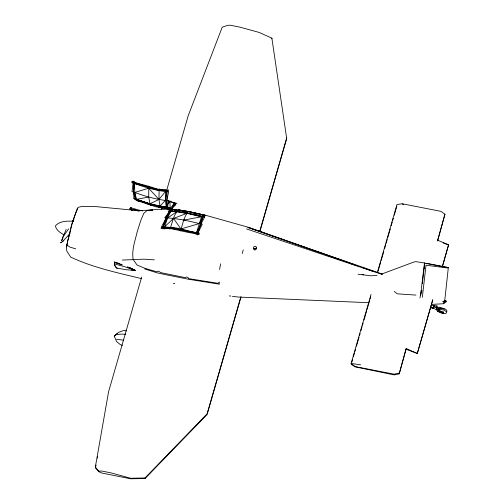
<?xml version="1.0" encoding="UTF-8"?>
<svg xmlns="http://www.w3.org/2000/svg" width="504" height="504" viewBox="0 0 504 504"><rect width="100%" height="100%" fill="white"/><g stroke="black" fill="none" stroke-linecap="round" stroke-linejoin="round"><path stroke-width="0.76" d="M168.267 200.712L170.472 201.197L174.302 203.131L174.743 204.378L175.839 204.763L170.875 209.399L162.08 207.994L160.033 206.079L158.974 199.464L159.144 188.654M440.792 308.675L439.053 308.095L437.686 308.448L438.562 309.821L440.168 310.88L443.671 312.121L443.463 312.808L439.961 311.585L436.634 308.87L437.384 306.111L433.875 305.424L433.156 308.19L430.246 307.094M424.362 268.235L424.626 265.173M254.52 250.104L254.627 248.85L253.72 248.233L253.569 247.225L254.243 246.424L255.364 246.292L256.271 246.922L256.322 249.178M253.613 249.48L253.72 248.233M255.635 249.984L255.749 248.73L256.429 247.93M431.399 304.429L443.551 303.723L444.522 302.923C445.379 301.008 444.093 302.873 442.638 301.411M422.339 297.266L426.019 265.23L447.596 267.971L448.327 267.618L444.723 300.787L443.835 301.203L444.692 301.606L444.938 300.34M422.358 283.601L424.714 263.233L448.327 267.618L426.579 263.271M144.736 268.953L157.204 272.853L165.495 274.642L188.483 279.241L219.328 284.174L219.259 282.051L218.012 283.311L188.603 278.624L187.866 277.339L186.448 277.024L185.176 277.609L160.562 272.588L159.119 271.429L157.916 271.165L157.009 271.801L150.148 269.892L144.648 268.21L136.943 264.94L133.15 259.428C131.563 249.959 135.116 240.773 137.227 231.689L140.635 220.872L143.791 213.331L147.288 210.388L152.725 210.067L137.542 210.578L95.035 206.527L82.259 206.35L78.038 207.383L77.194 208.713L71.744 224.33L66.761 244.881L66.389 247.811L66.805 251.042L70.667 257.059C92.938 267.599 117.4 272.74 141.227 278.561M66.692 246.834L67.738 241.151M170.497 209.21L170.327 210.489L170.806 211.346L163.057 226.838L162.477 228.797C173.949 224.639 186.499 231.393 197.977 232.936L199.521 233.27L195.943 234.562L201.524 216.814L202.476 214.723L202.854 214.761L188.622 211.51L170.497 209.21L173.981 209.595L171.914 209.343L170.327 210.489L164.701 217.785C176.929 218.251 188.893 220.935 200.712 223.933L202.249 224.267L197.977 232.936L196.239 233.535C184.344 232.583 173.143 227.858 161.204 227.669L163.057 226.838L170.459 227.348L199.231 234.215L197.398 234.902L202.854 217.054L203.773 215.025L205.556 215.366L188.622 211.51C183.626 216.588 182.864 224.475 180.35 230.914M420.002 297.933L420.512 294.67M150.425 204.794L152.454 205.727L138.638 201.146L133.906 198.551L133.258 181.094L131.657 181.661L148.775 186.272L148.705 197.102L150.022 203.761C153.424 207.138 158.892 207.333 163.346 207.887M130.032 267.763L135.356 270.44L126.592 269.76L116.355 268.046L114.591 265.293L114.509 262.011L119.605 263.554M241.057 296.881L207.144 414.452L145.07 478.51L130.694 478.8L101.89 473.042L98.948 471.744L95.483 468.121L95.338 467.032L108.606 391.658L141.655 277.106M95.76 466.584L96.043 465.041M97.303 458.104L97.581 456.567M69.917 232.924C71.518 224.507 74.302 216.248 77.748 208.461M219.555 269.508L220.639 263.825M444.585 302.173L444.692 301.606M445.486 301.883L444.648 302.047L445.045 300.523L446.286 301.203M420.575 294.311L421.369 290.884M424.589 263.794L424.714 263.233M67.908 240.427L69.791 233.598M169.879 229.314C172.5 222.888 173.181 214.547 178.838 209.966L189.995 211.8L178.838 209.966L187.167 212.99L204.479 217.35L196.522 232.596L170.138 228.293L163.844 228.892L167.561 217.999L176.652 211.812L186.782 213.381L201.524 216.814L183.922 220.015M139.52 210.987L129.856 208.814L132.18 210.42L129.856 208.814L137.951 210.937M161.217 209.28L161.652 207.774M166.874 189.687L188.175 115.832L222.207 27.229L227.474 25.364L230.227 25.2L240.024 27.166L259.226 32.451L271.87 38.159L286.713 138.625L259.969 231.317M242.222 253.512L243.268 249.877M240.767 297.058L207.068 413.872L145.001 477.968L130.624 478.258L111.422 472.973L101.625 471.007L98.872 471.164L95.338 467.032M259.68 231.493L286.637 138.046M371.026 294.437L351.118 363.441L351.231 364.285L355.144 366.874L394.128 374.9L399.206 373.861L406.18 348.579L417.356 353.474L406.281 349.329M377.326 272.588L396.957 204.536L402.072 203.748L440.994 211.352L444.944 214.206L437.566 240.881L444.944 214.206M351.88 362.029L352.529 359.78M353.392 356.782L354.476 353.033M354.904 351.534L355.559 349.278M356.423 346.279L359.018 337.277M359.453 335.777L360.102 333.528M360.965 330.529L362.048 326.781M362.483 325.282L363.132 323.026M363.995 320.027L366.591 311.025M367.025 309.525L369.621 300.529M370.056 299.023L370.705 296.774M378.094 271.158L380.709 262.086M381.144 260.574L383.764 251.496M384.634 248.472L385.724 244.692M386.165 243.18L387.255 239.4M387.689 237.888L390.31 228.816M391.18 225.792L392.269 222.006M392.704 220.494L393.359 218.226M394.235 215.202L396.85 206.13M424.822 262.88L424.217 264.984L420.575 295.401L422.012 290.43M399.206 373.861L406.18 348.579M417.325 353.203L432.747 299.735M442.304 266.603L448.604 244.761L437.466 240.137M417.356 353.474L432.785 300.006M442.342 266.868L448.604 244.761M433.875 305.424L433.156 308.19L430.781 306.848M433.169 307.868L434.064 307.037L434.473 305.626M436.754 308.291L435.922 307.264L436.288 306.004M443.551 303.723L443.684 303.257M430.422 307.648L434.139 308.574L436.71 309.872L437.579 311.289L439.368 312.096L443.117 313.305L443.671 312.121M66.207 229.295L61.608 240.578L62.987 237.945M162.849 227.455L165.974 218.371L169.249 211.541M138.896 210.956L130.082 208.769L130.561 207.686L131.261 207.503M130.12 209.047L130.612 207.957M73.036 221.571L73.968 219.605M170.472 201.197L169.886 201.707L170.239 208.744L171.518 208.965L174.869 202.57L174.743 204.378L171.518 208.965L170.087 209.091M61.362 241.989L60.562 242.897L62.553 241.681L63.372 240.358M443.117 313.305L443.463 312.808M62.597 237.346L68.657 228.879M170.239 208.744L174.302 203.131L168.386 201.266M175.871 202.885L174.743 204.378L176.973 203.225M72.337 221.231L73.691 219.467M133.906 198.551L150.022 203.761L158.974 199.464L165.488 191.495L168.72 189.977M168.443 203.364L169.886 201.707L168.437 202.098M62.553 241.681L70.031 233.421M168.109 211.189L169.476 211.239L166.207 217.892L163.057 226.838L161.538 226.724L166.207 217.892L170.806 211.346L171.303 210.949L176.652 211.812L169.476 211.239L168.941 210.426L177.112 211.422L186.782 213.381L173.546 218.427L164.424 226.926L160.959 228.69M437.579 311.289L438.329 310.647M436.71 309.872L437.459 309.229M117.243 333.535L114.225 336.124L116.626 341.592L120.349 344.641L122.466 345.347M170.1 210.729L171.725 209.475M446.046 302.035L444.648 302.047M203.912 214.88L202.621 217.211L197.757 233.415L180.697 229.528L170.239 227.966M381.358 274.17L413.494 262.174L415.699 261.633L424.777 263.038M140.736 210.754L141.164 210.628M399.105 373.111L394.034 374.157L355.106 366.553L351.118 363.441L360.644 364.827M148.705 197.102L136.59 199.294L134.719 192.446L134.581 181.541L131.689 182.599L134.442 183.488C145.467 187.589 156.851 190.745 168.582 191.923L166.83 200.573L166.244 207.005L168.027 208.939L150.022 203.761L169.892 208.158L167.656 207.213L160.033 206.079L165.375 200.371L167.089 189.75L165.495 190.562L159.012 190.594L134.41 182.549L133.125 183.047L131.991 191.564L134.719 192.446C145.618 196.491 156.857 199.609 168.443 200.8L167.656 207.213L169.376 209.154L166.622 207.415L150.538 204.17L136.59 199.294L139.816 201.537L141.202 201.436M444.629 301.751L443.759 301.858L444.496 302.179M254.627 248.85L255.749 248.73M147.288 210.388L158.054 209.33L168.953 209.229M377.03 275.341L371.076 275.808L358.042 274.214M122.352 260.064L143.69 259.163L154.356 259.862M125.83 334.221L120.425 334.139L116.046 334.757L114.225 336.124L118.585 332.369L123.385 330.58L126.422 330.826M73.395 221.199C67.328 221.048 59.554 220.758 55.358 226.006C56.379 230.353 60.348 232.766 63.945 234.845M172.431 209.507L173.849 209.569M368.411 302.702L237.838 297.014L232.388 296.302M123.707 340.225L116.594 339.268M415.926 295.086L397.322 293.832L394.235 291.419M172.626 209.456L176.759 209.884M178.309 210.042L180.627 210.281L173.2 209.45L171.303 210.949L171.914 209.343L175.216 209.721L173.2 209.45L177.112 211.422L187.167 212.99L201.726 216.374L202.854 217.054L199.282 223.6L180.93 228.948L173.546 218.427M169.168 207.371L167.656 207.213L166.83 200.573L166.956 191.696L168.601 190.997L159.012 189.668L134.442 183.488L133.421 192.005L135.425 198.967L136.439 199.949L139.816 201.537M434.064 307.037L435.922 307.264M362.143 274.592L363.705 274.793M173.282 283.431L174.819 283.632M229.27 295.892L230.832 296.094M131.582 269.911L135.356 270.44L127.266 266.767M132.281 269.936L135.356 270.44L128.243 267.265M171.518 208.965L172.935 209.217M445.782 301.795L444.749 301.562M443.816 302.797L444.522 302.923M132.382 269.848L135.356 270.44L124.526 266.66L114.358 263.869M203.528 214.931L202.476 214.723L204.479 217.35M205.424 215.208L249.247 227.524L354.457 264.72M205.292 215.359L203.773 215.025L204.907 216.424L201.726 216.374L188.622 211.51L202.854 214.761M431.298 305.059L433.894 305.632M402.11 204.07L403.534 204.391M445.051 300.371L444.087 300.327L444.9 300.831M438.304 308.738L439.57 309.04M444.919 300.907L446.197 301.411M130.561 207.686L140.704 210.571M75.732 248.85L69.917 247.099L66.761 244.881M159.944 207.377L162.074 208.045M137.233 200.712L138.638 201.146L134.933 199.521L137.271 199.767L162.08 207.994L158.741 206.779M117.275 268.059L116.424 267.794L114.692 265.085L114.509 262.011M114.591 262.464L122.522 264.991M114.433 262.263L121.678 264.606M148.775 186.272L159.012 189.668L165.621 189.542L165.375 200.371L166.244 207.005L170.875 209.399M445.045 300.523L446.046 300.863M246.525 228.911L382.19 274.447M166.66 208.473L168.027 208.939M382.341 274.05L247.905 227.417L322.68 253.695M324.897 254.476L340.446 259.938M349.329 263.063L357.475 265.923M362.609 267.605L373.722 271.53M443.104 242.959L447.949 244.774M444.484 309.273L439.312 307.207L437.919 307.629L437.094 307.276M152.454 205.727L135.425 198.967L134.719 192.446L148.636 188.225L158.974 199.464M141.196 210.439L142.563 210.987M271.87 38.159L271.94 38.701M145.001 477.968L145.07 478.51M439.148 309.324A4.045 1.764 16.1 0 1 443.822 308.498A4.045 1.764 16.1 0 1 446.557 311.724M438.726 310.785A4.045 1.764 16.1 0 1 443.734 310.073A4.045 1.764 16.1 0 1 445.788 313.368A4.045 1.764 16.1 0 1 439.375 311.825"/></g></svg>
